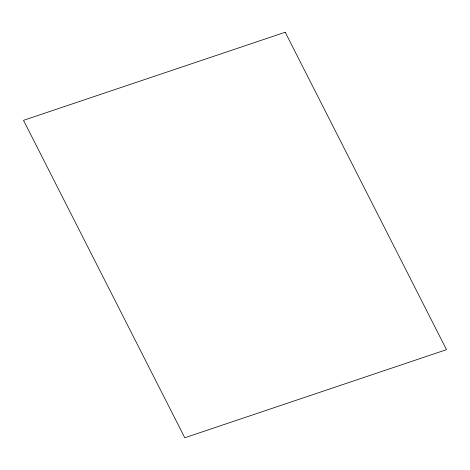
<?xml version="1.0" encoding="UTF-8"?>
<svg xmlns="http://www.w3.org/2000/svg" width="470" height="470" viewBox="0 0 470 470"><rect width="100%" height="100%" fill="white"/><g stroke="black" fill="none" stroke-linecap="round" stroke-linejoin="round"><path stroke-width="0.7" d="M285.214 32.242L23.5 120.332L184.786 437.758L446.5 349.668L285.214 32.242"/></g></svg>
